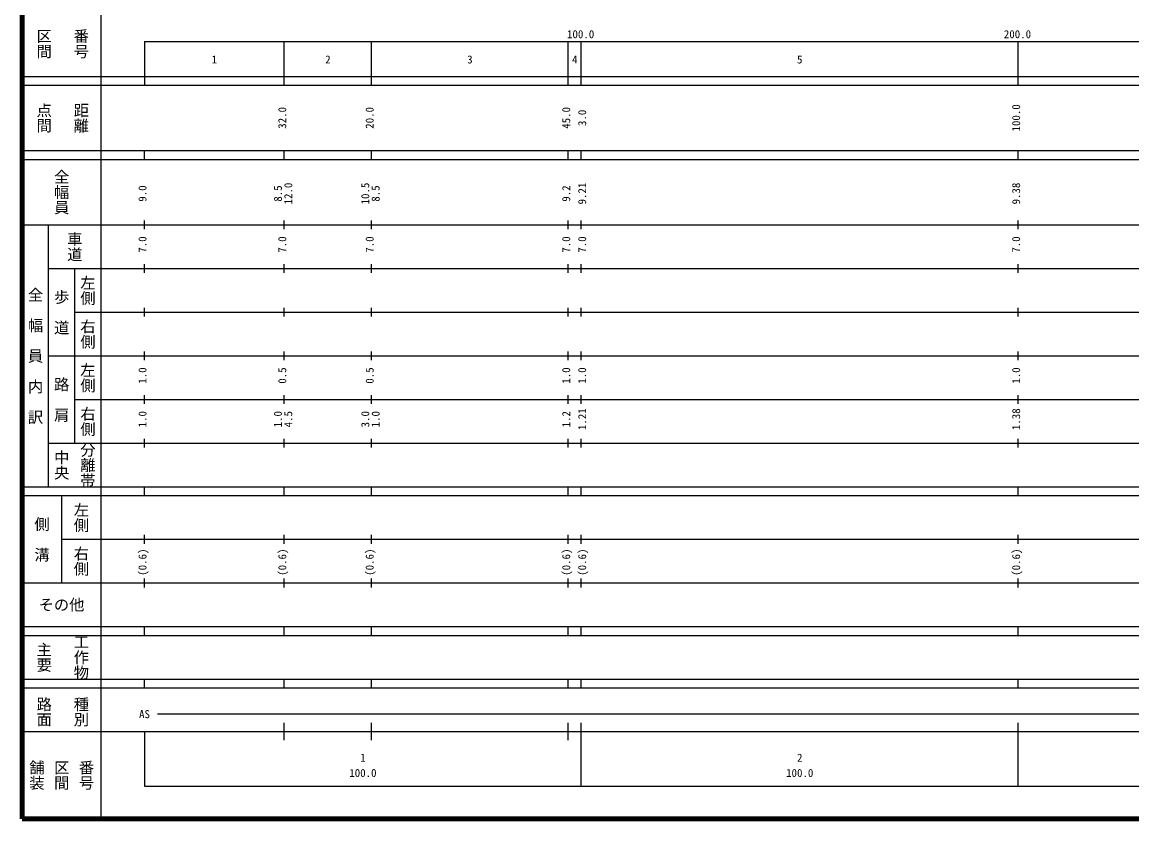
# Model space of a CAD drawing. Units: millimetres on the paper, enlarged 1000 times. Extents: x 40000 to 680000, y 20000 to 380000.
# Drawn here: x 40000 to 294022, y 20000 to 202409 of the extents above; entities that cross this region are included whole.
import ezdxf
from ezdxf.enums import TextEntityAlignment as Align

# ---------------------------------------------------------------- set-up
doc = ezdxf.new("R2010")
doc.units = ezdxf.units.MM
doc.header["$LTSCALE"] = 1000
doc.layers.add('S-TTL', color=2, linetype='Continuous', lineweight=140)
doc.layers.add('S-TTL-BAND', color=7, linetype='Continuous', lineweight=25)
doc.styles.add('@ＭＳ ゴシック', font='')
doc.styles.add('ＭＳ ゴシック', font='')
doc.styles.get('@ＭＳ ゴシック').set_extended_font_data('@MS Gothic')
doc.styles.get('ＭＳ ゴシック').set_extended_font_data('MS Gothic')

msp = doc.modelspace()

# ---------------------------------------------------------------- linework, layer by layer
at = {"layer": 'S-TTL'}
for p, q in [((40000, 380000), (40000, 20000)), ((40000, 20000), (680000, 20000))]:
    msp.add_line(p, q, dxfattribs=at)
at = {"layer": 'S-TTL-BAND'}
for p, q in [((58000, 370000), (58000, 20000)), ((68000, 198000), (579000, 198000)), ((68000, 198000), (68000, 188000)), ((100000, 188000), (100000, 198000)), ((120000, 188000), (120000, 198000)), ((165000, 188000), (165000, 198000)), ((168000, 188000), (168000, 198000)), ((268000, 188000), (268000, 198000)), ((40000, 190000), (579000, 190000)), ((40000, 188000), (579000, 188000)), ((40000, 173000), (579000, 173000)), ((68000, 171000), (68000, 173000)), ((100000, 171000), (100000, 173000)), ((120000, 171000), (120000, 173000)), ((165000, 171000), (165000, 173000)), ((168000, 171000), (168000, 173000)), ((268000, 171000), (268000, 173000)), ((40000, 171000), (579000, 171000)), ((40000, 156000), (579000, 156000)), ((46000, 96000), (46000, 156000)), ((68000, 155000), (68000, 157000)), ((100000, 155000), (100000, 157000)), ((120000, 155000), (120000, 157000)), ((165000, 155000), (165000, 157000)), ((168000, 155000), (168000, 157000)), ((268000, 155000), (268000, 157000)), ((46000, 146000), (579000, 146000)), ((52000, 146000), (52000, 106000)), ((68000, 145000), (68000, 147000)), ((100000, 145000), (100000, 147000)), ((120000, 145000), (120000, 147000)), ((165000, 145000), (165000, 147000)), ((168000, 145000), (168000, 147000)), ((268000, 145000), (268000, 147000)), ((52000, 136000), (579000, 136000)), ((68000, 135000), (68000, 137000)), ((100000, 135000), (100000, 137000)), ((120000, 135000), (120000, 137000)), ((165000, 135000), (165000, 137000)), ((168000, 135000), (168000, 137000)), ((268000, 135000), (268000, 137000)), ((46000, 126000), (579000, 126000)), ((68000, 125000), (68000, 127000)), ((100000, 125000), (100000, 127000)), ((120000, 125000), (120000, 127000)), ((165000, 125000), (165000, 127000)), ((168000, 125000), (168000, 127000)), ((268000, 125000), (268000, 127000)), ((68000, 115000), (68000, 117000)), ((100000, 115000), (100000, 117000)), ((120000, 115000), (120000, 117000)), ((165000, 115000), (165000, 117000)), ((168000, 115000), (168000, 117000)), ((268000, 115000), (268000, 117000)), ((52000, 116000), (579000, 116000)), ((68000, 105000), (68000, 107000)), ((100000, 105000), (100000, 107000)), ((120000, 105000), (120000, 107000)), ((165000, 105000), (165000, 107000)), ((168000, 105000), (168000, 107000)), ((268000, 105000), (268000, 107000)), ((46000, 106000), (579000, 106000)), ((40000, 96000), (579000, 96000)), ((40000, 94000), (579000, 94000)), ((49000, 94000), (49000, 74000)), ((68000, 94000), (68000, 96000)), ((100000, 94000), (100000, 96000)), ((120000, 94000), (120000, 96000)), ((165000, 94000), (165000, 96000)), ((168000, 94000), (168000, 96000)), ((268000, 94000), (268000, 96000)), ((49000, 84000), (579000, 84000)), ((68000, 83000), (68000, 85000)), ((100000, 83000), (100000, 85000)), ((120000, 83000), (120000, 85000)), ((165000, 83000), (165000, 85000)), ((168000, 83000), (168000, 85000)), ((268000, 83000), (268000, 85000)), ((40000, 74000), (579000, 74000)), ((68000, 73000), (68000, 75000)), ((100000, 73000), (100000, 75000)), ((120000, 73000), (120000, 75000)), ((165000, 73000), (165000, 75000)), ((168000, 73000), (168000, 75000)), ((268000, 73000), (268000, 75000)), ((40000, 64000), (579000, 64000)), ((68000, 62000), (68000, 64000)), ((100000, 62000), (100000, 64000)), ((120000, 62000), (120000, 64000)), ((165000, 62000), (165000, 64000)), ((168000, 62000), (168000, 64000)), ((268000, 62000), (268000, 64000)), ((40000, 62000), (579000, 62000)), ((40000, 52000), (579000, 52000)), ((68000, 50000), (68000, 52000)), ((100000, 50000), (100000, 52000)), ((120000, 50000), (120000, 52000)), ((165000, 50000), (165000, 52000)), ((168000, 50000), (168000, 52000)), ((268000, 50000), (268000, 52000)), ((40000, 50000), (579000, 50000)), ((71000, 44000), (454000, 44000)), ((100000, 38000), (100000, 42000)), ((120000, 38000), (120000, 42000)), ((165000, 38000), (165000, 42000)), ((168000, 27500), (168000, 42000)), ((268000, 27500), (268000, 42000)), ((40000, 40000), (579000, 40000)), ((68000, 40000), (68000, 27500)), ((68000, 27500), (579000, 27500))]:
    msp.add_line(p, q, dxfattribs=at)

# ---------------------------------------------------------------- texts
at = {"layer": 'S-TTL-BAND', "style": '@ＭＳ ゴシック'}
for s, p in [('番号', (53500, 197500)), ('区間', (45000, 197500)), ('点間', (45000, 180500)), ('距離', (53500, 180500)), ('全幅員', (49000, 163500)), ('車道', (52000, 151000)), ('左側', (55000, 141000)), ('全\u3000幅\u3000員\u3000内\u3000訳', (43000, 126000)), ('歩\u3000道', (49000, 136000)), ('右側', (55000, 131000)), ('左側', (55000, 121000)), ('路\u3000肩', (49000, 116000)), ('右側', (55000, 111000)), ('中央', (49000, 101000)), ('分離帯', (55000, 101000)), ('左側', (53500, 89000)), ('側\u3000溝', (44500, 84000)), ('右側', (53500, 79000)), ('工作物', (53500, 57000)), ('主要', (45000, 57000)), ('路面', (45000, 44500)), ('種別', (53500, 44500)), ('舗装', (43333, 30000)), ('区間', (49000, 30000)), ('番号', (54667, 30000))]:
    msp.add_text(s, height=2566, rotation=270, dxfattribs=at).set_placement(p, align=Align.MIDDLE_CENTER)
at = {"layer": 'S-TTL-BAND', "style": 'ＭＳ ゴシック'}
for s, p in [('100.0', (167844, 198195)), ('200.0', (267844, 198195)), ('1', (84000, 192405)), ('2', (110000, 192405)), ('3', (142500, 192405)), ('4', (166500, 192405)), ('5', (218000, 192405)), ('AS', (68000, 42500)), ('1', (118000, 32523)), ('2', (218000, 32523)), ('100.0', (118000, 29033)), ('100.0', (218000, 29033))]:
    msp.add_text(s, height=1833, dxfattribs=at).set_placement(p, align=Align.BOTTOM_CENTER)
for s, p in [('100.0', (269000, 180500)), ('32.0', (101000, 180500)), ('20.0', (121000, 180500)), ('45.0', (166000, 180500)), ('3.0', (169656, 180500)), ('12.0', (102370, 163174)), ('10.5', (120000, 163174)), ('9.21', (169656, 163174)), ('9.38', (269000, 163174)), ('9.0', (69000, 163174)), ('8.5', (100000, 163174)), ('8.5', (122370, 163174)), ('9.2', (166000, 163174)), ('7.0', (69000, 151500)), ('7.0', (101000, 151500)), ('7.0', (121000, 151500)), ('7.0', (166000, 151500)), ('7.0', (169656, 151500)), ('7.0', (269000, 151500)), ('1.0', (69000, 121500)), ('0.5', (101000, 121500)), ('0.5', (121000, 121500)), ('1.0', (166000, 121500)), ('1.0', (169656, 121500)), ('1.0', (269000, 121500)), ('1.0', (69000, 111500)), ('1.0', (100000, 111500)), ('4.5', (102370, 111500)), ('3.0', (120000, 111500)), ('1.0', (122370, 111500)), ('1.2', (166000, 111500)), ('1.21', (169656, 111500)), ('1.38', (269000, 111500)), ('(0.6)', (69000, 78764)), ('(0.6)', (101000, 78764)), ('(0.6)', (121000, 78764)), ('(0.6)', (166000, 78764)), ('(0.6)', (169656, 78764)), ('(0.6)', (269000, 78764))]:
    msp.add_text(s, height=1833, rotation=90, dxfattribs=at).set_placement(p, align=Align.BOTTOM_CENTER)
msp.add_text('その他', height=2566, dxfattribs=at).set_placement((49000, 69000), align=Align.MIDDLE_CENTER)

doc.saveas('drawing.dxf')
